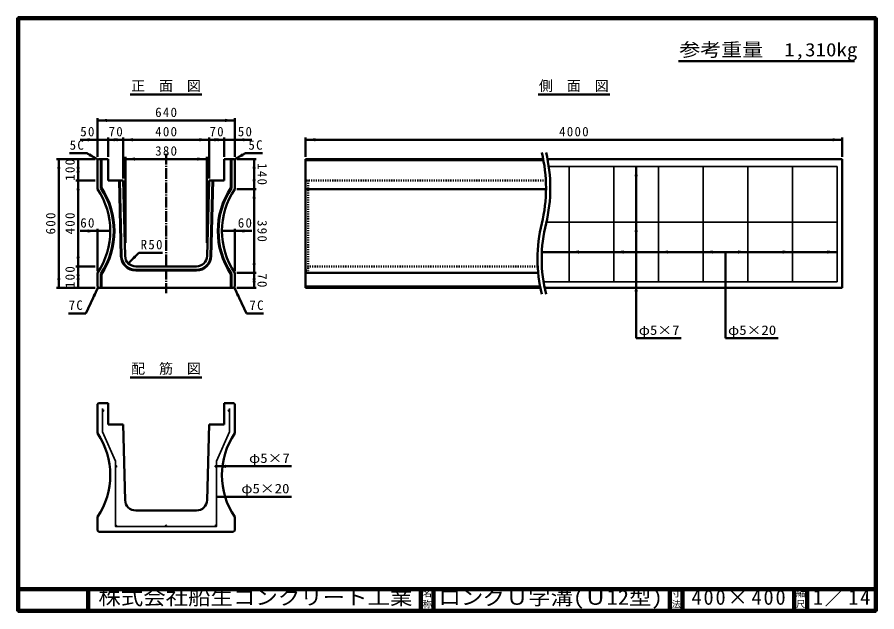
# Model space of a CAD drawing. Units: millimetres, scale not verified. Extents: x 100 to 4105, y 100 to 2870.
import ezdxf
from ezdxf.enums import TextEntityAlignment as Align

# ---------------------------------------------------------------- set-up
doc = ezdxf.new("R2010")
doc.units = ezdxf.units.MM
doc.header["$LTSCALE"] = 5
doc.linetypes.add('USER1', pattern=[13.4, 10, -1.2, 1, -1.2])
doc.linetypes.add('USER2', pattern=[2.2, 1, -1.2])
doc.layers.add('V-nasSTD', color=7, linetype='Continuous', lineweight=50)
doc.styles.add('ＭＳ ゴシック', font='')
doc.styles.get('ＭＳ ゴシック').set_extended_font_data('MS Gothic')

msp = doc.modelspace()

# ---------------------------------------------------------------- hatches: boundary and pattern name
at = {"layer": 'V-nasSTD'}
for points in [[(518.846, 2396.605), (473.846, 2389.105), (518.846, 2381.605)], [(1068.846, 2381.605), (1113.846, 2389.105), (1068.846, 2396.605)], [(428.846, 2291.605), (473.846, 2299.105), (428.846, 2306.605)], [(568.846, 2306.605), (523.846, 2299.105), (568.846, 2291.605)], [(548.846, 2291.605), (593.846, 2299.105), (548.846, 2306.605)], [(638.846, 2306.605), (593.846, 2299.105), (638.846, 2291.605)], [(948.846, 2291.605), (993.846, 2299.105), (948.846, 2306.605)], [(1038.846, 2306.605), (993.846, 2299.105), (1038.846, 2291.605)], [(1018.846, 2291.605), (1063.846, 2299.105), (1018.846, 2306.605)], [(1158.846, 2291.605), (1113.846, 2299.105), (1158.846, 2306.605)], [(1488.846, 2306.605), (1443.846, 2299.105), (1488.846, 2291.605)], [(3898.846, 2291.605), (3943.846, 2299.105), (3898.846, 2306.605)], [(286.346, 2164.105), (293.846, 2209.105), (301.346, 2164.105)], [(376.346, 2164.105), (383.846, 2209.105), (391.346, 2164.105)], [(441.125, 2235.6), (476.346, 2206.605), (433.625, 2222.61)], [(648.845, 2216.605), (603.845, 2209.105), (648.845, 2201.605)], [(938.845, 2201.605), (983.845, 2209.105), (938.845, 2216.605)], [(1146.567, 2235.6), (1111.346, 2206.605), (1154.067, 2222.61)], [(1196.346, 2164.105), (1203.846, 2209.105), (1211.346, 2164.105)], [(2976.346, 2129.105), (2983.846, 2174.105), (2991.346, 2129.105)], [(391.346, 2154.105), (383.846, 2109.105), (376.346, 2154.105)], [(376.346, 2064.105), (383.846, 2109.105), (391.346, 2064.105)], [(1211.346, 2114.105), (1203.846, 2069.105), (1196.346, 2114.105)], [(1196.346, 2024.105), (1203.846, 2069.105), (1211.346, 2024.105)], [(2976.346, 1869.932), (2983.846, 1914.932), (2991.346, 1869.932)], [(428.846, 1881.605), (473.846, 1874.105), (428.846, 1866.605)], [(1158.846, 1881.605), (1113.846, 1874.105), (1158.846, 1866.605)], [(2716.846, 1768.518), (2671.846, 1776.018), (2716.846, 1783.518)], [(2924.846, 1768.518), (2879.846, 1776.018), (2924.846, 1783.518)], [(3132.846, 1768.518), (3087.846, 1776.018), (3132.846, 1783.518)], [(3340.846, 1768.518), (3295.846, 1776.018), (3340.846, 1783.518)], [(3458.846, 1783.518), (3503.846, 1776.018), (3458.846, 1768.518)], [(3666.846, 1783.518), (3711.846, 1776.018), (3666.846, 1768.518)], [(3874.846, 1783.518), (3919.846, 1776.018), (3874.846, 1768.518)], [(391.346, 1754.105), (383.846, 1709.105), (376.346, 1754.105)], [(644.217, 1760.433), (617.701, 1723.31), (654.824, 1749.827)], [(1211.346, 1724.105), (1203.846, 1679.105), (1196.346, 1724.105)], [(376.346, 1664.105), (383.846, 1709.105), (391.346, 1664.105)], [(301.346, 1654.105), (293.846, 1609.105), (286.346, 1654.105)], [(391.346, 1654.105), (383.846, 1609.105), (376.346, 1654.105)], [(1196.346, 1634.105), (1203.846, 1679.105), (1211.346, 1634.105)], [(1211.346, 1654.105), (1203.846, 1609.105), (1196.346, 1654.105)], [(477.346, 1612.605), (451.384, 1575.092), (464.954, 1568.699)], [(1110.346, 1612.605), (1136.308, 1575.092), (1122.738, 1568.699)], [(2976.346, 1592.105), (2983.846, 1637.105), (2991.346, 1592.105)], [(497.354, 1036.869, -1), (503.354, 1036.869, -1)], [(1088.846, 1036.869, 1), (1082.846, 1036.869, 1)], [(558.1, 777.696, 1), (564.1, 777.696, 1)], [(1028.1, 777.696, 1), (1022.1, 777.696, 1)], [(1073.1, 785.196), (1028.1, 777.696), (1073.1, 770.196)], [(1073.1, 643.611), (1028.1, 636.111), (1073.1, 628.611)], [(558.1, 499.869, 0.41421), (561.1, 496.869, 0.66818), (563.221, 501.99, 0.66818)], [(793.1, 496.869, 1), (793.1, 502.869, 1)], [(1028.1, 499.869, 0.66818), (1022.979, 501.99, 0.66818), (1025.1, 496.869, 0.41421)]]:
    msp.add_hatch(color=256, dxfattribs=at).paths.add_polyline_path(points)

# ---------------------------------------------------------------- linework, layer by layer
at = {"layer": 'V-nasSTD', "lineweight": 100}
for p, q in [((105, 2865), (105, 105)), ((4100, 2865), (105, 2865)), ((4100, 105), (4100, 2865)), ((105, 205), (4100, 205)), ((430, 205), (430, 105)), ((1980, 205), (1980, 105)), ((2040, 205), (2040, 105)), ((3140, 205), (3140, 105)), ((3200, 205), (3200, 105)), ((3720, 205), (3720, 105)), ((3780, 205), (3780, 105)), ((105, 105), (4100, 105))]:
    msp.add_line(p, q, dxfattribs=at)
at = {"layer": 'V-nasSTD'}
for p, q in [((3180.536, 2664.753), (4000.536, 2664.753)), ((626.846, 2509.105), (960.846, 2509.105)), ((2526.846, 2509.105), (2860.846, 2509.105)), ((473.846, 2399.105), (473.846, 2219.105)), ((1113.846, 2389.105), (473.846, 2389.105)), ((1113.846, 2399.105), (1113.846, 2219.105)), ((473.846, 2299.105), (393.846, 2299.105)), ((523.846, 2299.105), (473.846, 2299.105)), ((523.846, 2309.105), (523.846, 2219.105)), ((593.846, 2299.105), (523.846, 2299.105)), ((593.846, 2309.105), (593.846, 2119.105)), ((993.846, 2299.105), (593.846, 2299.105)), ((993.846, 2309.105), (993.846, 2119.105)), ((1063.846, 2299.105), (993.846, 2299.105)), ((1063.846, 2309.105), (1063.846, 2219.105)), ((1063.846, 2299.105), (1113.846, 2299.105)), ((1113.846, 2299.105), (1193.846, 2299.105)), ((1443.846, 2309.105), (1443.846, 2219.105)), ((3943.846, 2299.105), (1443.846, 2299.105)), ((3943.846, 2309.105), (3943.846, 2219.105)), ((463.846, 2209.105), (283.846, 2209.105)), ((293.846, 2209.105), (293.846, 1609.105)), ((344.384, 2236.605), (424.384, 2236.605)), ((383.846, 2209.105), (383.846, 2109.105)), ((476.346, 2206.605), (424.384, 2236.605)), ((473.846, 2204.105), (478.846, 2209.105)), ((473.846, 2204.105), (473.846, 2069.105)), ((478.846, 2209.105), (523.846, 2209.105)), ((489.846, 2209.105), (489.846, 2073.967)), ((492.846, 2209.105), (492.846, 2074.866)), ((523.846, 2209.105), (523.846, 2109.105)), ((603.845, 2219.105), (603.845, 1819.105)), ((603.845, 2209.105), (983.845, 2209.105)), ((983.845, 2219.105), (983.845, 1819.105)), ((1108.846, 2209.105), (1063.846, 2209.105)), ((1063.846, 2209.105), (1063.846, 2109.105)), ((1094.846, 2074.866), (1094.846, 2209.105)), ((1097.846, 2073.967), (1097.846, 2209.105)), ((1108.846, 2209.105), (1113.846, 2204.105)), ((1111.346, 2206.605), (1163.307, 2236.605)), ((1113.846, 2069.105), (1113.846, 2204.105)), ((1213.846, 2209.105), (1123.846, 2209.105)), ((1243.307, 2236.605), (1163.307, 2236.605)), ((1203.846, 2209.105), (1203.846, 2069.105)), ((1443.846, 2209.105), (1443.846, 1609.105)), ((2550.523, 2209.105), (1443.846, 2209.105)), ((2551.5, 2204.105), (1443.846, 2204.105)), ((2570.523, 2209.105), (3943.846, 2209.105)), ((3943.846, 1609.105), (3943.846, 2209.105)), ((2983.846, 2174.105), (2983.846, 1374.105)), ((463.846, 2109.105), (373.846, 2109.105)), ((383.846, 2109.105), (383.846, 1709.105)), ((593.846, 2109.105), (523.846, 2109.105)), ((574.84, 2109.105), (583.633, 1757.38)), ((577.841, 2109.105), (586.632, 1757.455)), ((593.846, 2109.105), (602.627, 1757.855)), ((993.846, 2109.105), (985.064, 1757.855)), ((1063.846, 2109.105), (993.846, 2109.105)), ((1009.851, 2109.105), (1001.059, 1757.455)), ((1012.852, 2109.105), (1004.059, 1757.38)), ((1213.846, 2069.105), (1123.846, 2069.105)), ((1203.846, 2069.105), (1203.846, 1679.105)), ((2563.828, 2069.105), (1443.846, 2069.105)), ((473.846, 1884.105), (473.846, 1689.105)), ((1113.846, 1884.105), (1113.846, 1689.105)), ((473.846, 1874.105), (393.846, 1874.105)), ((533.846, 1874.105), (473.846, 1874.105)), ((1053.846, 1874.105), (1113.846, 1874.105)), ((1113.846, 1874.105), (1193.846, 1874.105)), ((617.701, 1723.31), (667.198, 1772.808)), ((667.198, 1772.808), (777.198, 1772.808)), ((3919.846, 1776.018), (2544.583, 1776.018)), ((3399.846, 1776.018), (3399.846, 1374.105)), ((463.846, 1709.105), (373.846, 1709.105)), ((383.846, 1709.105), (383.846, 1609.105)), ((652.611, 1709.105), (935.08, 1709.105)), ((652.611, 1693.105), (935.08, 1693.105)), ((652.611, 1690.105), (935.08, 1690.105)), ((473.846, 1679.105), (473.846, 1616.105)), ((489.846, 1674.242), (489.846, 1609.105)), ((492.846, 1673.344), (492.846, 1609.105)), ((1094.846, 1609.105), (1094.846, 1673.344)), ((1097.846, 1609.105), (1097.846, 1674.242)), ((1113.846, 1616.105), (1113.846, 1679.105)), ((1213.846, 1679.105), (1123.846, 1679.105)), ((1203.846, 1679.105), (1203.846, 1609.105)), ((2526.911, 1679.105), (1443.846, 1679.105)), ((463.846, 1609.105), (283.846, 1609.105)), ((419.777, 1490.397), (477.346, 1612.605)), ((473.846, 1616.105), (480.846, 1609.105)), ((480.846, 1609.105), (1106.846, 1609.105)), ((1106.846, 1609.105), (1113.846, 1616.105)), ((1167.914, 1490.397), (1110.346, 1612.605)), ((1213.846, 1609.105), (1123.846, 1609.105)), ((2535.811, 1616.105), (1443.846, 1616.105)), ((2537.169, 1609.105), (1443.846, 1609.105)), ((3943.846, 1609.105), (2557.169, 1609.105)), ((339.777, 1490.397), (419.777, 1490.397)), ((1247.914, 1490.397), (1167.914, 1490.397)), ((2983.846, 1374.105), (3193.846, 1374.105)), ((3399.846, 1374.105), (3645.846, 1374.105)), ((626.846, 1191.869), (960.846, 1191.869)), ((473.846, 1066.869), (478.846, 1071.869)), ((473.846, 1066.869), (473.846, 931.869)), ((478.846, 1071.869), (523.846, 1071.869)), ((523.846, 1071.869), (523.846, 971.869)), ((1108.846, 1071.869), (1063.846, 1071.869)), ((1063.846, 1071.869), (1063.846, 971.869)), ((1108.846, 1071.869), (1113.846, 1066.869)), ((1113.846, 931.869), (1113.846, 1066.869)), ((593.846, 971.869), (523.846, 971.869)), ((593.846, 971.869), (602.627, 620.62)), ((993.846, 971.869), (985.064, 620.62)), ((1063.846, 971.869), (993.846, 971.869)), ((1028.1, 777.696), (1378.1, 777.696)), ((1028.1, 636.111), (1378.1, 636.111)), ((652.611, 571.869), (935.08, 571.869)), ((473.846, 541.869), (473.846, 478.869)), ((1113.846, 478.869), (1113.846, 541.869)), ((473.846, 478.869), (480.846, 471.869)), ((480.846, 471.869), (1106.846, 471.869)), ((1106.846, 471.869), (1113.846, 478.869))]:
    msp.add_line(p, q, dxfattribs=at)
at = {"layer": 'V-nasSTD', "linetype": 'USER1'}
msp.add_line((793.846, 2234.105), (793.846, 1584.105), dxfattribs=at)
at = {"layer": 'V-nasSTD', "lineweight": 35}
for p, q in [((2576.568, 2174.105), (3919.846, 2174.105)), ((2671.846, 2174.105), (2671.846, 1637.105)), ((2879.846, 2174.105), (2879.846, 1637.105)), ((3087.846, 2174.105), (3087.846, 1637.105)), ((3295.846, 2174.105), (3295.846, 1637.105)), ((3503.846, 2174.105), (3503.846, 1637.105)), ((3711.846, 2174.105), (3711.846, 1637.105)), ((3919.846, 2174.105), (3919.846, 1637.105)), ((3919.846, 1914.932), (2566.227, 1914.932)), ((3919.846, 1637.105), (2551.544, 1637.105)), ((497.354, 938.869), (497.354, 1046.869)), ((1088.846, 938.869), (1088.846, 1046.869)), ((497.354, 938.869), (558.1, 801.869)), ((1088.846, 938.869), (1028.1, 801.869)), ((558.1, 496.869), (558.1, 801.869)), ((1028.1, 496.869), (1028.1, 801.869)), ((558.1, 496.869), (1028.1, 496.869))]:
    msp.add_line(p, q, dxfattribs=at)
at = {"layer": 'V-nasSTD', "linetype": 'USER2'}
for p, q in [((2562.958, 2109.105), (1443.846, 2109.105)), ((1456.346, 2109.105), (1456.346, 1690.105)), ((2524.733, 1709.105), (1443.846, 1709.105)), ((1443.846, 1690.105), (1456.346, 1690.105))]:
    msp.add_line(p, q, dxfattribs=at)
at = {"layer": 'V-nasSTD', "lineweight": 13}
msp.add_lwpolyline([(100, 100), (100, 2870), (4105, 2870), (4105, 100)], close=True, dxfattribs=at)
at = {"layer": 'V-nasSTD', "lineweight": 35}
for centre in [(500.354, 1036.869), (1085.846, 1036.869), (561.1, 777.696), (1025.1, 777.696), (561.1, 499.869), (793.1, 499.869), (1025.1, 499.869)]:
    msp.add_circle(centre, 3, dxfattribs=at)
at = {"layer": 'V-nasSTD'}
for centre, radius, start, end in [((1873.221, 2074.105), 690.625, 346.17755, 13.82245), ((1893.221, 2074.105), 690.625, 346.17755, 13.82245), ((186.971, 1874.105), 346.875, 325.79454, 34.20546), ((186.971, 1874.105), 362.875, 326.57981, 33.42019), ((186.971, 1874.105), 365.875, 326.72111, 33.27889), ((1400.721, 1874.105), 365.875, 146.72111, 213.27889), ((1400.721, 1874.105), 362.875, 146.57981, 213.42019), ((1400.721, 1874.105), 346.875, 145.79454, 214.20546), ((3214.471, 1744.105), 690.625, 166.17755, 193.82245), ((3234.471, 1744.105), 690.625, 166.17755, 193.82245), ((652.611, 1759.105), 69, 181.4321, 270), ((652.611, 1759.105), 66, 181.4321, 270), ((652.611, 1759.105), 50, 181.4321, 270), ((935.08, 1759.105), 50, 270, 358.5679), ((935.08, 1759.105), 66, 270, 358.5679), ((935.08, 1759.105), 69, 270, 358.5679), ((186.971, 736.869), 346.875, 325.79454, 34.20546), ((1400.721, 736.869), 346.875, 145.79454, 214.20546), ((652.611, 621.869), 50, 181.4321, 270), ((935.08, 621.869), 50, 270, 358.5679)]:
    msp.add_arc(centre, radius, start, end, dxfattribs=at)

# ---------------------------------------------------------------- texts
at = {"layer": 'V-nasSTD', "style": 'ＭＳ ゴシック'}
for s, height, width, p in [('参考重量\u30001,310kg', 62.32, 1.15, (3184.536, 2749.753)), ('φ5×7', 43.99, 1.15, (2995.846, 1434.105)), ('φ5×20', 43.99, 1.15, (3411.846, 1434.105)), ('φ5×7', 43.99, 1.15, (1180.1, 837.696)), ('φ5×20', 43.99, 1.15, (1144.1, 696.111)), ('株式会社船生コンクリート工業', 69.65, 1.1, (478.25, 202.5)), ('ロングＵ字溝(Ｕ12型)', 69.65, 1.1, (2062.75, 202.5))]:
    msp.add_text(s, height=height, dxfattribs=dict(at, width=width)).set_placement(p, align=Align.TOP_LEFT)
for s, height, p in [('正\u3000面\u3000図', 47.65, (630.842, 2574.105)), ('側\u3000面\u3000図', 47.65, (2530.842, 2574.105)), ('配\u3000筋\u3000図', 47.65, (630.842, 1256.869)), ('名', 30.79, (1988.982, 200.999)), ('寸', 30.79, (3148.982, 200.999)), ('縮', 30.79, (3728.982, 200.999)), ('称', 30.79, (1988.976, 151.01)), ('法', 30.79, (3148.976, 151.01)), ('尺', 30.79, (3728.976, 151.01))]:
    msp.add_text(s, height=height, dxfattribs=at).set_placement(p, align=Align.TOP_LEFT)
at = {"layer": 'V-nasSTD', "attachment_point": 1, "style": 'ＭＳ ゴシック'}
for s, insert, char_height in [('\\T1.2;640', (742.859, 2449.105), 43.99), ('\\T1.2;50', (393.846, 2359.105), 43.99), ('\\T1.2;70', (525.846, 2359.105), 43.99), ('\\T1.2;400', (742.859, 2359.105), 43.99), ('\\T1.2;70', (995.846, 2359.105), 43.99), ('\\T1.2;50', (1127.846, 2359.105), 43.99), ('\\T1.2;4000', (2624.74, 2359.105), 43.99), ('\\T1.2;5C', (344.384, 2296.605), 43.99), ('\\T1.2;5C', (1177.307, 2296.605), 43.99), ('\\T1.2;380', (742.859, 2269.105), 43.99), ('\\T1.2;60', (393.846, 1934.105), 43.99), ('\\T1.2;60', (1127.846, 1934.105), 43.99), ('\\T1.2;R50', (675.198, 1832.808), 43.99), ('\\T1.2;7C', (339.777, 1550.397), 43.99), ('\\T1.2;7C', (1181.914, 1550.397), 43.99), ('\\T1.18;400×400', (3241.581, 202.508), 69.65), ('\\T1.16;1／14', (3807.033, 202.582), 69.65)]:
    msp.add_mtext(s, dxfattribs=dict(at, insert=insert, char_height=char_height))
at = {"layer": 'V-nasSTD', "char_height": 43.99, "attachment_point": 1, "style": 'ＭＳ ゴシック'}
for s, insert, rotation in [('\\T1.2;100', (323.846, 2108.092), 90), ('\\T1.2;140', (1263.846, 2190.092), 270), ('\\T1.2;600', (233.846, 1858.092), 90), ('\\T1.2;400', (323.846, 1858.092), 90), ('\\T1.2;390', (1263.846, 1925.092), 270), ('\\T1.2;100', (323.846, 1608.092), 90), ('\\T1.2;70', (1263.846, 1677.118), 270)]:
    msp.add_mtext(s, dxfattribs=dict(at, insert=insert, rotation=rotation))

doc.saveas('drawing.dxf')
